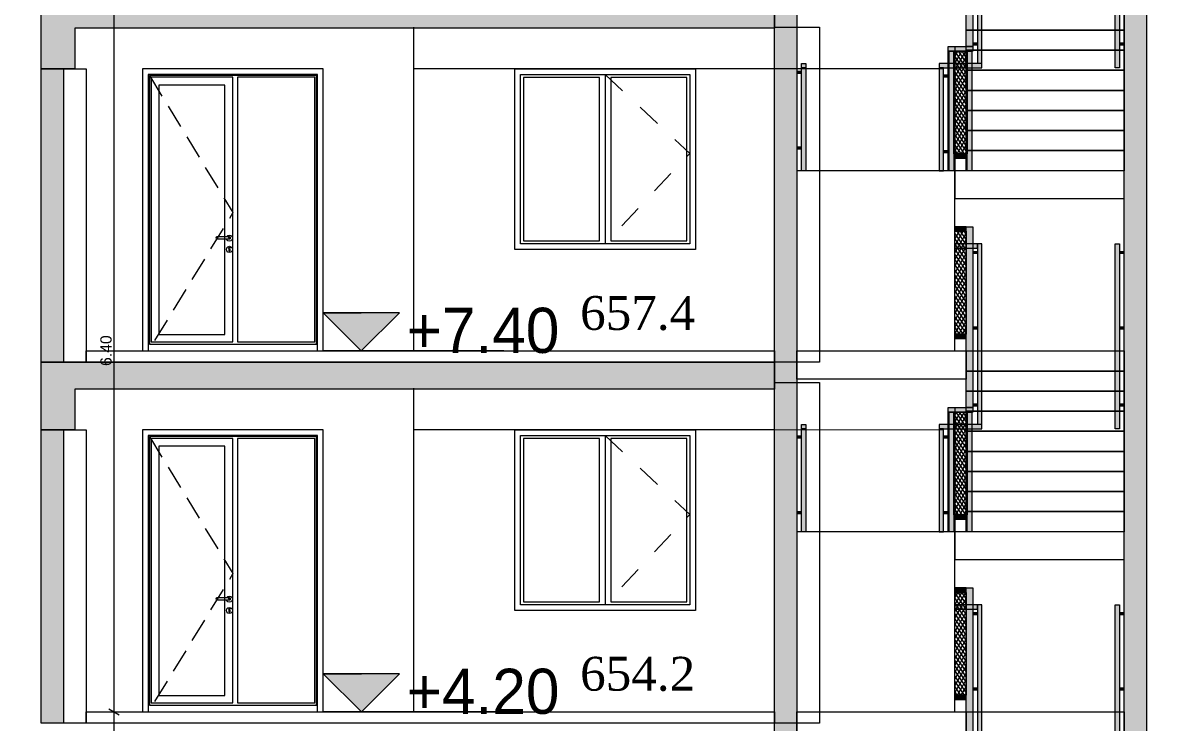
# Model space of a CAD drawing. Header units: millimetres. Extents: x 475206255 to 476720147, y 4620882299 to 4621447368.
# Drawn here: x 475477549 to 475487607, y 4621048594 to 4621054804 of the extents above; entities that cross this region are included whole.
import ezdxf

# ---------------------------------------------------------------- set-up
doc = ezdxf.new("R2010")
doc.units = ezdxf.units.MM
doc.header["$MEASUREMENT"] = 0
doc.linetypes.add('Dashed', pattern=[423.333333, 211.666667, -211.666667])
doc.linetypes.add('Hidden Line', pattern=[317.5, 211.666667, -105.833333])
for name, color, linetype, lineweight in [('0_Pen_No__1_Pen_No__250', 7, 'Continuous', 0), ('0_Pen_No__250_Pen_No__142', 142, 'Continuous', 0), ('0_Pen_No__7_Pen_No__253', 252, 'Continuous', 0), ('2D Drafting - General_Pen_No__250_Pen_No__7', 7, 'Continuous', 0), ('2D Drafting - General_Pen_No__7_Pen_No__253', 252, 'Continuous', 0), ('Dimensioning - General_Pen_No__142', 142, 'Continuous', 0), ('gegmebi_Pen_No__7_Pen_No__250', 7, 'Continuous', 0), ('New_0_Pen_No__42_Pen_No__250_Pen_No__250', 7, 'Continuous', 0), ('New_2D Drafting - General_Pen_No__1', 1, 'Continuous', 0), ('New_2D Drafting - General_Pen_No__250_Pen_No__154', 154, 'Continuous', 0), ('New_2D Drafting - General_Pen_No__250_Pen_No__7', 7, 'Continuous', 0), ('New_2D Drafting - General_Pen_No__4', 7, 'Continuous', 0), ('New_gegmebi_Pen_No__7_Pen_No__4', 7, 'Continuous', 0), ('New_New_piketebi_Pen_No__7_Pen_No__1', 1, 'Continuous', 0), ('New_Structural - Bearing_Pen_No__250', 7, 'Continuous', 0), ('New_Structural - Bearing_Pen_No__253', 252, 'Continuous', 0), ('Structural - Bearing_Pen_No__7_Pen_No__7_Pen_No__253', 252, 'Continuous', 0), ('zoma_Pen_No__142', 142, 'Continuous', 0), ('zoma_Pen_No__1_Pen_No__142', 142, 'Continuous', 0)]:
    doc.layers.add(name, color=color, linetype=linetype, lineweight=lineweight)
doc.layers.add('Dimensioning - General', color=7, linetype='Continuous')
doc.layers.add('zoma', color=7, linetype='Continuous')
doc.layers.add('New_gegmebi_Pen_No__7_Pen_No__252', color=7, linetype='Continuous', lineweight=0, true_color=0x666666)
doc.styles.add('GENERATED_STYLE_2', font='arial.ttf')
doc.styles.add('GENERATED_STYLE_4', font='ACADMTAV.TTF')
doc.styles.add('GENERATED_STYLE_9', font='times.ttf')
doc.dimstyles.new('GENERATED_STYLE__1', dxfattribs={"dimtxt": 100, "dimasz": 68.640772, "dimexe": 0.18, "dimexo": 0.0625, "dimgap": 0, "dimtad": 1, "dimlfac": 0.001, "dimzin": 0, "dimdsep": 46, "dimtxsty": 'GENERATED_STYLE_2', "dimblk": 'ARROWHEAD_2', "dimblk1": 'ARROWHEAD_2', "dimblk2": 'ARROWHEAD_2', "dimcen": 0.09, "dimse1": 1, "dimse2": 1, "dimclrd": 142, "dimclre": 142, "dimclrt": 142, "dimadec": 0, "dimazin": 0, "dimtfac": 1, "dimtdec": 4, "dimtmove": 0, "dimatfit": 3, "dimfxl": 1, "dimtolj": 1, "dimtzin": 0, "dimarcsym": 0})
doc.dimstyles.new('GENERATED_STYLE__25', dxfattribs={"dimtxt": 200, "dimasz": 64.421331, "dimexe": 0.18, "dimexo": 3, "dimgap": 0, "dimtad": 1, "dimtih": 1, "dimtoh": 1, "dimlfac": 0.001, "dimzin": 0, "dimdsep": 46, "dimtxsty": 'GENERATED_STYLE_2', "dimblk": 'ARROWHEAD_2', "dimblk1": 'ARROWHEAD_2', "dimblk2": 'ARROWHEAD_2', "dimcen": 0.09, "dimclrd": 142, "dimclre": 142, "dimclrt": 142, "dimadec": 0, "dimazin": 0, "dimtfac": 1, "dimtdec": 4, "dimtmove": 2, "dimatfit": 3, "dimfxl": 1, "dimtolj": 1, "dimtzin": 0, "dimarcsym": 0})
doc.dimstyles.new('GENERATED_STYLE__3', dxfattribs={"dimtxt": 200, "dimasz": 64.421331, "dimexe": 0.18, "dimexo": 3, "dimgap": 0, "dimtad": 1, "dimtih": 1, "dimtoh": 1, "dimlfac": 0.001, "dimzin": 0, "dimdsep": 46, "dimtxsty": 'GENERATED_STYLE_2', "dimblk": 'ARROWHEAD_2', "dimblk1": 'ARROWHEAD_2', "dimblk2": 'ARROWHEAD_2', "dimcen": 0.09, "dimclrd": 142, "dimclre": 142, "dimclrt": 142, "dimadec": 0, "dimazin": 0, "dimtfac": 1, "dimtdec": 4, "dimtmove": 0, "dimatfit": 3, "dimfxl": 1, "dimtolj": 1, "dimtzin": 0, "dimarcsym": 0})
pattern_1 = [(60, (475826095.757, 4621095193.19), (-25.980762, 15), []), (124.306619, (475826095.757, 4621095193.19), (23.8156986, 11.25), [])]

# ---------------------------------------------------------------- blocks, each defined once
blk = doc.blocks.new('*D20', base_point=(475826096, 4621095193))
at = {"layer": 'Dimensioning - General_Pen_No__142', "color": 142, "linetype": 'Continuous', "lineweight": 0, "transparency": 16777216}
for p, q in [((475478313, 4621048721), (475478404, 4621048669)), ((475478359, 4621045494), (475478359, 4621048695)), ((475478313, 4621045520), (475478404, 4621045468)), ((475478359, 4621045450), (475478359, 4621045494))]:
    blk.add_line(p, q, dxfattribs=at)
at = {"layer": 'Dimensioning - General_Pen_No__142', "color": 142, "lineweight": 0, "transparency": 16777216, "insert": (475478339, 4621046961), "char_height": 100, "attachment_point": 7, "rotation": 90, "style": 'GENERATED_STYLE_2'}
blk.add_mtext('\\A1;{\\pql;\\fArial|b0|i0|c204|p0;\\W1.000000;3.20}', dxfattribs=at)
blk = doc.blocks.new('ARROWHEAD_2')
at = {"color": 0, "linetype": 'Continuous', "lineweight": 0}
for p, q in [((0, 0), (-1, 0)), ((-0.38, -0.66), (0.38, 0.66))]:
    blk.add_line(p, q, dxfattribs=at)
blk = doc.blocks.new('*D21', base_point=(475826096, 4621095193))
at = {"layer": 'Dimensioning - General_Pen_No__142', "color": 142, "linetype": 'Continuous', "lineweight": 0, "transparency": 16777216}
for p, q in [((475478313, 4621055121), (475478404, 4621055068)), ((475478359, 4621048695), (475478359, 4621055095)), ((475478313, 4621048721), (475478404, 4621048669))]:
    blk.add_line(p, q, dxfattribs=at)
at = {"layer": 'Dimensioning - General_Pen_No__142', "color": 142, "lineweight": 0, "transparency": 16777216, "insert": (475478339, 4621051761), "char_height": 100, "attachment_point": 7, "rotation": 90, "style": 'GENERATED_STYLE_2'}
blk.add_mtext('\\A1;{\\pql;\\fArial|b0|i0|c204|p0;\\W1.000000;6.40}', dxfattribs=at)
blk = doc.blocks.new('*D1585', base_point=(475826096, 4621095193))
at = {"layer": 'zoma_Pen_No__142', "color": 142, "linetype": 'Continuous', "lineweight": 0, "transparency": 16777216}
for p, q in [((475477036, 4621038370), (475476987, 4621038285)), ((475477012, 4621038264), (475477012, 4621038391)), ((475477012, 4621038328), (475477412, 4621038328)), ((475477436, 4621038370), (475477387, 4621038285)), ((475477412, 4621038264), (475477412, 4621038391))]:
    blk.add_line(p, q, dxfattribs=at)
at = {"layer": 'zoma_Pen_No__142', "color": 142, "lineweight": 0, "transparency": 16777216, "insert": (475477295, 4621038425), "char_height": 200, "attachment_point": 7, "style": 'GENERATED_STYLE_2'}
blk.add_mtext('\\A1;{\\pql;\\fArial|b0|i0|c204|p0;\\W1.000000;0.30}', dxfattribs=at)
blk = doc.blocks.new('*D1586', base_point=(475826096, 4621095193))
at = {"layer": 'zoma_Pen_No__142', "color": 142, "linetype": 'Continuous', "lineweight": 0, "transparency": 16777216}
for p, q in [((475477436, 4621038370), (475477387, 4621038285)), ((475477412, 4621038264), (475477412, 4621038391)), ((475477412, 4621038328), (475477712, 4621038328)), ((475477736, 4621038370), (475477687, 4621038285)), ((475477712, 4621038264), (475477712, 4621038391))]:
    blk.add_line(p, q, dxfattribs=at)
blk = doc.blocks.new('*D1587', base_point=(475826096, 4621095193))
at = {"layer": 'zoma_Pen_No__142', "color": 142, "linetype": 'Continuous', "lineweight": 0, "transparency": 16777216}
for p, q in [((475477736, 4621038370), (475477687, 4621038285)), ((475477712, 4621038264), (475477712, 4621038391)), ((475477712, 4621038328), (475478112, 4621038328)), ((475478136, 4621038370), (475478087, 4621038285)), ((475478112, 4621038264), (475478112, 4621038391))]:
    blk.add_line(p, q, dxfattribs=at)
blk = doc.blocks.new('*D1588', base_point=(475826096, 4621095193))
at = {"layer": 'zoma_Pen_No__142', "color": 142, "linetype": 'Continuous', "lineweight": 0, "transparency": 16777216}
for p, q in [((475478136, 4621038370), (475478087, 4621038285)), ((475478112, 4621038264), (475478112, 4621038391)), ((475478112, 4621038328), (475484212, 4621038328)), ((475484236, 4621038370), (475484187, 4621038285)), ((475484212, 4621038264), (475484212, 4621038391))]:
    blk.add_line(p, q, dxfattribs=at)
at = {"layer": 'zoma_Pen_No__142', "color": 142, "lineweight": 0, "transparency": 16777216, "char_height": 200, "attachment_point": 7, "style": 'GENERATED_STYLE_2'}
for s, insert in [('\\A1;{\\pql;\\fArial|b0|i0|c204|p0;\\W1.000000;0.40}', (475478136, 4621038368)), ('\\A1;{\\pql;\\fArial|b0|i0|c204|p0;\\W1.000000;6.10}', (475480895, 4621038368)), ('\\A1;{\\pql;\\fArial|b0|i0|c204|p0;\\W1.000000;0.40}', (475483653, 4621038368))]:
    blk.add_mtext(s, dxfattribs=dict(at, insert=insert))
blk = doc.blocks.new('*D1589', base_point=(475826096, 4621095193))
at = {"layer": 'zoma_Pen_No__142', "color": 142, "linetype": 'Continuous', "lineweight": 0, "transparency": 16777216}
for p, q in [((475484236, 4621038370), (475484187, 4621038285)), ((475484212, 4621038264), (475484212, 4621038391)), ((475484212, 4621038328), (475484612, 4621038328)), ((475484636, 4621038370), (475484587, 4621038285)), ((475484612, 4621038264), (475484612, 4621038391))]:
    blk.add_line(p, q, dxfattribs=at)
blk = doc.blocks.new('*D1590', base_point=(475826096, 4621095193))
at = {"layer": 'zoma_Pen_No__142', "color": 142, "linetype": 'Continuous', "lineweight": 0, "transparency": 16777216}
for p, q in [((475484636, 4621038370), (475484587, 4621038285)), ((475484612, 4621038264), (475484612, 4621038391)), ((475484612, 4621038328), (475491112, 4621038328)), ((475491136, 4621038370), (475491087, 4621038285)), ((475491112, 4621038264), (475491112, 4621038391))]:
    blk.add_line(p, q, dxfattribs=at)
at = {"layer": 'zoma_Pen_No__142', "color": 142, "lineweight": 0, "transparency": 16777216, "char_height": 200, "attachment_point": 7, "style": 'GENERATED_STYLE_2'}
for s, insert in [('\\A1;{\\pql;\\fArial|b0|i0|c204|p0;\\W1.000000;6.50}', (475487595, 4621038368)), ('\\A1;{\\pql;\\fArial|b0|i0|c204|p0;\\W1.000000;0.40}', (475490553, 4621038368))]:
    blk.add_mtext(s, dxfattribs=dict(at, insert=insert))

msp = doc.modelspace()

# ---------------------------------------------------------------- hatches: boundary and pattern name
at = {"layer": '0_Pen_No__250_Pen_No__142', "linetype": 'Continuous', "lineweight": 0}
for points in [[(475480550.869, 4621051894.622), (475480888.398, 4621052232.315), (475480213.176, 4621052232.151)], [(475480551.651, 4621048694.622), (475480889.179, 4621049032.315), (475480213.957, 4621049032.151)]]:
    msp.add_hatch(color=142, dxfattribs=at).paths.add_polyline_path(points)
at = {"layer": '2D Drafting - General_Pen_No__250_Pen_No__7', "linetype": 'Continuous', "lineweight": 0}
for points in [[(475477712.213, 4621054994.373), (475484212.213, 4621054994.373), (475484212.213, 4621054754.188), (475478012.213, 4621054754.188), (475478012.213, 4621054394.373), (475477712.113, 4621054394.373)], [(475477712.213, 4621051794.55), (475484212.213, 4621051794.55), (475484212.213, 4621051554.543), (475478012.213, 4621051554.543), (475478012.213, 4621051194.55), (475477712.113, 4621051194.55)]]:
    msp.add_hatch(color=7, dxfattribs=at).paths.add_polyline_path(points)
at = {"layer": 'New_2D Drafting - General_Pen_No__1', "linetype": 'Continuous', "lineweight": 0}
for points in [[(475485912.213, 4621054592.21), (475485912.213, 4621056194.21), (475485972.213, 4621056194.21), (475485972.213, 4621054592.211)], [(475485672.05, 4621054442.509), (475485672.05, 4621054404.509), (475485672.05, 4621053492.21), (475485711.713, 4621053492.21), (475485711.713, 4621054402.509), (475486052.213, 4621054402.509), (475486052.213, 4621056044.21), (475486012.213, 4621056044.21), (475486012.213, 4621054442.509)], [(475487272.213, 4621054404.509), (475487232.213, 4621054404.509), (475487232.213, 4621056044.21), (475487272.213, 4621056044.21)], [(475486012.213, 4621054622.334), (475485972.213, 4621054622.334), (475485972.213, 4621054607.72), (475486012.213, 4621054607.72)], [(475487312.213, 4621054622.334), (475487272.213, 4621054622.334), (475487272.213, 4621054607.72), (475487312.213, 4621054607.72)], [(475485751.713, 4621053492.21), (475485751.713, 4621054592.211), (475485811.713, 4621054592.211), (475485811.713, 4621053492.211)], [(475485751.713, 4621054552.223), (475485751.713, 4621054592.211), (475485972.213, 4621054592.211), (475485972.213, 4621054552.229)], [(475485802.213, 4621053492.211), (475485761.733, 4621053492.211), (475485761.733, 4621054552.225), (475485802.213, 4621054552.225)], [(475485962.713, 4621053492.211), (475485922.233, 4621053492.211), (475485922.233, 4621054552.225), (475485962.713, 4621054552.225)], [(475484492.213, 4621053492.211), (475484452.213, 4621053492.211), (475484452.213, 4621054442.211), (475484492.213, 4621054442.211)], [(475484452.213, 4621054372.182), (475484412.213, 4621054372.182), (475484412.213, 4621054357.568), (475484452.213, 4621054357.568)], [(475485751.713, 4621054338.667), (475485711.713, 4621054338.667), (475485711.713, 4621054324.054), (475485751.713, 4621054324.054)], [(475484452.213, 4621053701.917), (475484412.213, 4621053701.917), (475484412.213, 4621053687.304), (475484452.213, 4621053687.304)], [(475485751.713, 4621053668.403), (475485711.713, 4621053668.403), (475485711.713, 4621053653.789), (475485751.713, 4621053653.789)], [(475485922.225, 4621053642.211), (475485802.22, 4621053642.211), (475485802.22, 4621053602.598), (475485922.225, 4621053602.598)], [(475485912.213, 4621052994.24), (475485812.213, 4621052994.24), (475485812.213, 4621052954.627), (475485912.213, 4621052954.627)], [(475485912.213, 4621051392.238), (475485912.213, 4621052994.24), (475485972.213, 4621052994.24), (475485972.213, 4621051392.24)], [(475485672.05, 4621051242.54), (475485672.05, 4621051204.54), (475485672.05, 4621050292.239), (475485711.713, 4621050292.239), (475485711.713, 4621051202.54), (475486052.213, 4621051202.54), (475486052.213, 4621052844.24), (475486012.213, 4621052844.24), (475486012.213, 4621051242.54)], [(475486012.213, 4621052844.24), (475485812.22, 4621052844.24), (475485812.22, 4621052804.627), (475486012.213, 4621052804.627)], [(475487272.213, 4621051204.509), (475487232.213, 4621051204.509), (475487232.213, 4621052844.21), (475487272.213, 4621052844.21)], [(475486012.213, 4621052774.211), (475485972.213, 4621052774.211), (475485972.213, 4621052759.597), (475486012.213, 4621052759.597)], [(475487312.213, 4621052774.18), (475487272.213, 4621052774.18), (475487272.213, 4621052759.567), (475487312.213, 4621052759.567)], [(475486012.213, 4621052103.946), (475485972.213, 4621052103.946), (475485972.213, 4621052089.333), (475486012.213, 4621052089.333)], [(475487312.213, 4621052103.916), (475487272.213, 4621052103.916), (475487272.213, 4621052089.302), (475487312.213, 4621052089.302)], [(475485912.213, 4621052044.24), (475485812.213, 4621052044.24), (475485812.213, 4621052004.627), (475485912.213, 4621052004.627)], [(475486012.213, 4621051421.364), (475485972.213, 4621051421.364), (475485972.213, 4621051406.751), (475486012.213, 4621051406.751)], [(475487312.213, 4621051422.334), (475487272.213, 4621051422.334), (475487272.213, 4621051407.72), (475487312.213, 4621051407.72)], [(475485751.713, 4621050292.239), (475485751.713, 4621051392.24), (475485811.713, 4621051392.24), (475485811.713, 4621050292.24)], [(475485751.713, 4621051352.252), (475485751.713, 4621051392.24), (475485972.213, 4621051392.24), (475485972.213, 4621051352.258)], [(475485802.213, 4621050292.24), (475485761.733, 4621050292.24), (475485761.733, 4621051352.254), (475485802.213, 4621051352.254)], [(475485962.713, 4621050292.24), (475485922.233, 4621050292.24), (475485922.233, 4621051352.254), (475485962.713, 4621051352.254)], [(475484492.213, 4621050292.211), (475484452.213, 4621050292.211), (475484452.213, 4621051242.211), (475484492.213, 4621051242.211)], [(475484452.213, 4621051139.637), (475484412.213, 4621051139.637), (475484412.213, 4621051125.023), (475484452.213, 4621051125.023)], [(475485751.713, 4621051139.665), (475485711.713, 4621051139.665), (475485711.713, 4621051125.052), (475485751.713, 4621051125.052)], [(475484452.213, 4621050469.372), (475484412.213, 4621050469.372), (475484412.213, 4621050454.759), (475484452.213, 4621050454.759)], [(475485751.713, 4621050469.401), (475485711.713, 4621050469.401), (475485711.713, 4621050454.788), (475485751.713, 4621050454.788)], [(475485922.225, 4621050442.24), (475485802.22, 4621050442.24), (475485802.22, 4621050402.627), (475485922.225, 4621050402.627)], [(475485912.213, 4621049794.24), (475485812.213, 4621049794.24), (475485812.213, 4621049754.627), (475485912.213, 4621049754.627)], [(475485912.213, 4621048192.238), (475485912.213, 4621049794.24), (475485972.213, 4621049794.24), (475485972.213, 4621048192.24)], [(475485672.05, 4621048042.54), (475485672.05, 4621048004.54), (475485672.05, 4621047092.239), (475485711.713, 4621047092.239), (475485711.713, 4621048002.54), (475486052.213, 4621048002.54), (475486052.213, 4621049644.24), (475486012.213, 4621049644.24), (475486012.213, 4621048042.54)], [(475486012.213, 4621049644.24), (475485812.22, 4621049644.24), (475485812.22, 4621049604.627), (475486012.213, 4621049604.627)], [(475487272.213, 4621048004.509), (475487232.213, 4621048004.509), (475487232.213, 4621049644.21), (475487272.213, 4621049644.21)], [(475486012.213, 4621049574.211), (475485972.213, 4621049574.211), (475485972.213, 4621049559.597), (475486012.213, 4621049559.597)], [(475487312.213, 4621049574.18), (475487272.213, 4621049574.18), (475487272.213, 4621049559.567), (475487312.213, 4621049559.567)], [(475486012.213, 4621048903.946), (475485972.213, 4621048903.946), (475485972.213, 4621048889.333), (475486012.213, 4621048889.333)], [(475487312.213, 4621048903.916), (475487272.213, 4621048903.916), (475487272.213, 4621048889.302), (475487312.213, 4621048889.302)], [(475485912.213, 4621048844.24), (475485812.213, 4621048844.24), (475485812.213, 4621048804.627), (475485912.213, 4621048804.627)]]:
    msp.add_hatch(color=1, dxfattribs=at).paths.add_polyline_path(points)
h = msp.add_hatch(dxfattribs=at)
h.set_pattern_fill('BATT_INSULATION', color=1, style=0, pattern_type=2)
h.set_pattern_definition(pattern_1)
h.paths.add_polyline_path([(475485802.213, 4621053642.211), (475485802.213, 4621054552.227), (475485922.233, 4621054552.225), (475485922.214, 4621053642.211)])
h = msp.add_hatch(dxfattribs=at)
h.set_pattern_fill('BATT_INSULATION', color=1, style=0, pattern_type=2)
h.set_pattern_definition(pattern_1)
h.paths.add_polyline_path([(475485812.213, 4621052044.24), (475485812.213, 4621052954.629), (475485912.213, 4621052954.627), (475485912.201, 4621052044.24)])
h = msp.add_hatch(dxfattribs=at)
h.set_pattern_fill('BATT_INSULATION', color=1, style=0, pattern_type=2)
h.set_pattern_definition(pattern_1)
h.paths.add_polyline_path([(475485802.213, 4621050442.24), (475485802.213, 4621051352.256), (475485922.233, 4621051352.254), (475485922.214, 4621050442.24)])
h = msp.add_hatch(dxfattribs=at)
h.set_pattern_fill('BATT_INSULATION', color=1, style=0, pattern_type=2)
h.set_pattern_definition(pattern_1)
h.paths.add_polyline_path([(475485812.213, 4621048844.24), (475485812.213, 4621049754.629), (475485912.213, 4621049754.627), (475485912.201, 4621048844.24)])
at = {"layer": 'New_2D Drafting - General_Pen_No__250_Pen_No__154', "linetype": 'Continuous', "lineweight": 0}
msp.add_hatch(color=154, dxfattribs=at).paths.add_polyline_path([(475487312.213, 4621042244.07), (475487312.213, 4621059143.447), (475487512.213, 4621059143.447), (475487512.213, 4621058963.48), (475487512.213, 4621042244.07)])
at = {"layer": 'New_2D Drafting - General_Pen_No__250_Pen_No__7', "linetype": 'Continuous', "lineweight": 0}
for points in [[(475484412.213, 4621042844.07), (475484212.213, 4621042844.07), (475484212.213, 4621057964.188), (475484412.213, 4621057964.188)], [(475477712.213, 4621054394.373), (475477912.213, 4621054394.373), (475477912.213, 4621051794.55), (475477712.213, 4621051794.55)], [(475477712.213, 4621051194.55), (475477912.213, 4621051194.55), (475477912.213, 4621048593.727), (475477712.213, 4621048593.727)]]:
    msp.add_hatch(color=7, dxfattribs=at).paths.add_polyline_path(points)

# ---------------------------------------------------------------- linework, layer by layer
at = {"layer": '0_Pen_No__1_Pen_No__250', "color": 7, "linetype": 'Continuous', "lineweight": 0, "flags": 128}
for points in [[(475480550.869, 4621051894.622), (475480213.176, 4621052232.151), (475480550.787, 4621052232.233)], [(475480550.869, 4621051894.622), (475480888.398, 4621052232.315), (475480550.787, 4621052232.233)], [(475481813.258, 4621051894.93), (475480213.258, 4621051894.539)], [(475480551.651, 4621048694.622), (475480213.957, 4621049032.151), (475480551.568, 4621049032.233)], [(475480551.651, 4621048694.622), (475480889.179, 4621049032.315), (475480551.568, 4621049032.233)], [(475481814.039, 4621048694.93), (475480214.039, 4621048694.54)]]:
    msp.add_lwpolyline(points, dxfattribs=at)
at = {"layer": '0_Pen_No__250_Pen_No__142', "color": 142, "linetype": 'Continuous', "lineweight": 0, "flags": 128}
for points in [[(475480550.869, 4621051894.622), (475480888.398, 4621052232.315), (475480213.176, 4621052232.151)], [(475480551.651, 4621048694.622), (475480889.179, 4621049032.315), (475480213.957, 4621049032.151)]]:
    msp.add_lwpolyline(points, close=True, dxfattribs=at)
at = {"layer": '0_Pen_No__7_Pen_No__253', "color": 252, "linetype": 'Continuous', "lineweight": 0, "flags": 128}
for points in [[(475481912.213, 4621054394.196), (475483512.213, 4621054394.196), (475483512.213, 4621052794.196), (475481912.213, 4621052794.196)], [(475481912.213, 4621051194.196), (475483512.213, 4621051194.196), (475483512.213, 4621049594.196), (475481912.213, 4621049594.196)]]:
    msp.add_lwpolyline(points, close=True, dxfattribs=at)
at = {"layer": '2D Drafting - General_Pen_No__250_Pen_No__7', "color": 7, "linetype": 'Continuous', "lineweight": 0, "flags": 128}
for points in [[(475477712.213, 4621054994.373), (475484212.213, 4621054994.373), (475484212.213, 4621054754.188), (475478012.213, 4621054754.188), (475478012.213, 4621054394.373), (475477712.113, 4621054394.373)], [(475477712.213, 4621051794.55), (475484212.213, 4621051794.55), (475484212.213, 4621051554.543), (475478012.213, 4621051554.543), (475478012.213, 4621051194.55), (475477712.113, 4621051194.55)]]:
    msp.add_lwpolyline(points, close=True, dxfattribs=at)
at = {"layer": '2D Drafting - General_Pen_No__7_Pen_No__253', "color": 252, "linetype": 'Continuous', "lineweight": 0, "flags": 128}
for points in [[(475478612.569, 4621051894.682), (475480212.569, 4621051894.682), (475480212.569, 4621054394.682), (475478612.569, 4621054394.682)], [(475478612.569, 4621054394.682), (475478612.569, 4621051894.682)], [(475478612.569, 4621048694.682), (475480212.569, 4621048694.682), (475480212.569, 4621051194.682), (475478612.569, 4621051194.682)], [(475478612.569, 4621051194.682), (475478612.569, 4621048694.682)]]:
    msp.add_lwpolyline(points, dxfattribs=at)
for points in [[(475480162.569, 4621054344.681), (475478662.569, 4621054344.681), (475478662.569, 4621051894.683), (475480162.569, 4621051894.684)], [(475480152.569, 4621054334.681), (475478672.569, 4621054334.681), (475478672.569, 4621051954.684), (475480152.569, 4621051954.684)], [(475479412.573, 4621054319.681), (475478687.569, 4621054319.681), (475478687.569, 4621051974.684), (475479412.569, 4621051974.684)], [(475480137.569, 4621054319.681), (475479452.569, 4621054319.681), (475479452.569, 4621051974.684), (475480137.569, 4621051974.684)], [(475479342.569, 4621054249.681), (475478757.569, 4621054249.681), (475478757.569, 4621052039.684), (475479342.569, 4621052039.684)], [(475480162.569, 4621051144.681), (475478662.569, 4621051144.681), (475478662.569, 4621048694.683), (475480162.569, 4621048694.684)], [(475480152.569, 4621051134.681), (475478672.569, 4621051134.681), (475478672.569, 4621048754.684), (475480152.569, 4621048754.684)], [(475479412.573, 4621051119.681), (475478687.569, 4621051119.681), (475478687.569, 4621048774.684), (475479412.569, 4621048774.684)], [(475480137.569, 4621051119.681), (475479452.569, 4621051119.681), (475479452.569, 4621048774.684), (475480137.569, 4621048774.684)], [(475479342.569, 4621051049.681), (475478757.569, 4621051049.681), (475478757.569, 4621048839.684), (475479342.569, 4621048839.684)]]:
    msp.add_lwpolyline(points, close=True, dxfattribs=at)
at = {"layer": '2D Drafting - General_Pen_No__7_Pen_No__253', "color": 252, "linetype": 'Hidden Line', "lineweight": 0, "flags": 128}
for points in [[(475478672.569, 4621054334.681), (475479412.569, 4621053120.559), (475478663.346, 4621051895.967)], [(475478672.569, 4621051134.681), (475479412.569, 4621049920.559), (475478663.346, 4621048695.967)]]:
    msp.add_lwpolyline(points, dxfattribs=at)
at = {"layer": '2D Drafting - General_Pen_No__7_Pen_No__253', "color": 252, "linetype": 'Dashed', "lineweight": 0, "flags": 128}
for points in [[(475482711.836, 4621054344.792), (475483462.007, 4621053644.975), (475482712.273, 4621052844.196)], [(475482711.836, 4621051144.792), (475483462.007, 4621050444.975), (475482712.273, 4621049644.196)]]:
    msp.add_lwpolyline(points, dxfattribs=at)
at = {"layer": 'gegmebi_Pen_No__7_Pen_No__250', "color": 7, "linetype": 'Continuous', "lineweight": 0, "flags": 128}
for points in [[(475484212.213, 4621051794.55), (475478112.213, 4621051794.55), (475478112.213, 4621051894.24), (475484212.213, 4621051894.24)], [(475484212.213, 4621048593.727), (475478112.213, 4621048593.727), (475478112.213, 4621048694.24), (475484212.213, 4621048694.24)]]:
    msp.add_lwpolyline(points, close=True, dxfattribs=at)
at = {"layer": 'New_0_Pen_No__42_Pen_No__250_Pen_No__250', "color": 7, "linetype": 'Continuous', "lineweight": 0}
for p, q in [((475486052.213, 4621054442.509), (475486012.213, 4621054442.509)), ((475484492.213, 4621054404.21), (475484452.213, 4621054404.21)), ((475485711.713, 4621054402.509), (475485671.713, 4621054402.509)), ((475484492.213, 4621051203.24), (475484452.213, 4621051203.24)), ((475485711.713, 4621051202.54), (475485671.713, 4621051202.54)), ((475486052.213, 4621051242.54), (475486012.213, 4621051242.54))]:
    msp.add_line(p, q, dxfattribs=at)
at = {"layer": 'New_2D Drafting - General_Pen_No__250_Pen_No__7', "color": 7, "linetype": 'Continuous', "lineweight": 0, "flags": 128}
for points in [[(475487312.213, 4621042244.07), (475487312.213, 4621059143.447), (475487512.213, 4621059143.447), (475487512.213, 4621058963.48), (475487512.213, 4621042244.07)], [(475484412.213, 4621042844.07), (475484212.213, 4621042844.07), (475484212.213, 4621057964.188), (475484412.213, 4621057964.188)], [(475477712.213, 4621054394.373), (475477912.213, 4621054394.373), (475477912.213, 4621051794.55), (475477712.213, 4621051794.55)], [(475477712.213, 4621051194.55), (475477912.213, 4621051194.55), (475477912.213, 4621048593.727), (475477712.213, 4621048593.727)]]:
    msp.add_lwpolyline(points, close=True, dxfattribs=at)
at = {"layer": 'New_2D Drafting - General_Pen_No__4', "color": 7, "linetype": 'Continuous', "lineweight": 0, "flags": 128}
for points in [[(475485912.213, 4621054592.21), (475485912.213, 4621056194.21), (475485972.213, 4621056194.21), (475485972.213, 4621054592.211)], [(475485672.05, 4621054442.509), (475485672.05, 4621054404.509), (475485672.05, 4621053492.21), (475485711.713, 4621053492.21), (475485711.713, 4621054402.509), (475486052.213, 4621054402.509), (475486052.213, 4621056044.21), (475486012.213, 4621056044.21), (475486012.213, 4621054442.509)], [(475487272.213, 4621054404.509), (475487232.213, 4621054404.509), (475487232.213, 4621056044.21), (475487272.213, 4621056044.21)], [(475486012.213, 4621054622.334), (475485972.213, 4621054622.334), (475485972.213, 4621054607.72), (475486012.213, 4621054607.72)], [(475487312.213, 4621054622.334), (475487272.213, 4621054622.334), (475487272.213, 4621054607.72), (475487312.213, 4621054607.72)], [(475485751.713, 4621053492.21), (475485751.713, 4621054592.211), (475485811.713, 4621054592.211), (475485811.713, 4621053492.211)], [(475485751.713, 4621054552.223), (475485751.713, 4621054592.211), (475485972.213, 4621054592.211), (475485972.213, 4621054552.229)], [(475485802.213, 4621053492.211), (475485761.733, 4621053492.211), (475485761.733, 4621054552.225), (475485802.213, 4621054552.225)], [(475485802.213, 4621053642.211), (475485802.213, 4621054552.227), (475485922.233, 4621054552.225), (475485922.214, 4621053642.211)], [(475485962.713, 4621053492.211), (475485922.233, 4621053492.211), (475485922.233, 4621054552.225), (475485962.713, 4621054552.225)], [(475484492.213, 4621053492.211), (475484452.213, 4621053492.211), (475484452.213, 4621054442.211), (475484492.213, 4621054442.211)], [(475484452.213, 4621054372.182), (475484412.213, 4621054372.182), (475484412.213, 4621054357.568), (475484452.213, 4621054357.568)], [(475485751.713, 4621054338.667), (475485711.713, 4621054338.667), (475485711.713, 4621054324.054), (475485751.713, 4621054324.054)], [(475484452.213, 4621053701.917), (475484412.213, 4621053701.917), (475484412.213, 4621053687.304), (475484452.213, 4621053687.304)], [(475485751.713, 4621053668.403), (475485711.713, 4621053668.403), (475485711.713, 4621053653.789), (475485751.713, 4621053653.789)], [(475485922.225, 4621053642.211), (475485802.22, 4621053642.211), (475485802.22, 4621053602.598), (475485922.225, 4621053602.598)], [(475485912.213, 4621052994.24), (475485812.213, 4621052994.24), (475485812.213, 4621052954.627), (475485912.213, 4621052954.627)], [(475485812.213, 4621052044.24), (475485812.213, 4621052954.629), (475485912.213, 4621052954.627), (475485912.201, 4621052044.24)], [(475485912.213, 4621051392.238), (475485912.213, 4621052994.24), (475485972.213, 4621052994.24), (475485972.213, 4621051392.24)], [(475485672.05, 4621051242.54), (475485672.05, 4621051204.54), (475485672.05, 4621050292.239), (475485711.713, 4621050292.239), (475485711.713, 4621051202.54), (475486052.213, 4621051202.54), (475486052.213, 4621052844.24), (475486012.213, 4621052844.24), (475486012.213, 4621051242.54)], [(475486012.213, 4621052844.24), (475485812.22, 4621052844.24), (475485812.22, 4621052804.627), (475486012.213, 4621052804.627)], [(475487272.213, 4621051204.509), (475487232.213, 4621051204.509), (475487232.213, 4621052844.21), (475487272.213, 4621052844.21)], [(475486012.213, 4621052774.211), (475485972.213, 4621052774.211), (475485972.213, 4621052759.597), (475486012.213, 4621052759.597)], [(475487312.213, 4621052774.18), (475487272.213, 4621052774.18), (475487272.213, 4621052759.567), (475487312.213, 4621052759.567)], [(475486012.213, 4621052103.946), (475485972.213, 4621052103.946), (475485972.213, 4621052089.333), (475486012.213, 4621052089.333)], [(475487312.213, 4621052103.916), (475487272.213, 4621052103.916), (475487272.213, 4621052089.302), (475487312.213, 4621052089.302)], [(475485912.213, 4621052044.24), (475485812.213, 4621052044.24), (475485812.213, 4621052004.627), (475485912.213, 4621052004.627)], [(475486012.213, 4621051421.364), (475485972.213, 4621051421.364), (475485972.213, 4621051406.751), (475486012.213, 4621051406.751)], [(475487312.213, 4621051422.334), (475487272.213, 4621051422.334), (475487272.213, 4621051407.72), (475487312.213, 4621051407.72)], [(475485751.713, 4621050292.239), (475485751.713, 4621051392.24), (475485811.713, 4621051392.24), (475485811.713, 4621050292.24)], [(475485751.713, 4621051352.252), (475485751.713, 4621051392.24), (475485972.213, 4621051392.24), (475485972.213, 4621051352.258)], [(475485802.213, 4621050292.24), (475485761.733, 4621050292.24), (475485761.733, 4621051352.254), (475485802.213, 4621051352.254)], [(475485802.213, 4621050442.24), (475485802.213, 4621051352.256), (475485922.233, 4621051352.254), (475485922.214, 4621050442.24)], [(475485962.713, 4621050292.24), (475485922.233, 4621050292.24), (475485922.233, 4621051352.254), (475485962.713, 4621051352.254)], [(475484492.213, 4621050292.211), (475484452.213, 4621050292.211), (475484452.213, 4621051242.211), (475484492.213, 4621051242.211)], [(475484452.213, 4621051139.637), (475484412.213, 4621051139.637), (475484412.213, 4621051125.023), (475484452.213, 4621051125.023)], [(475485751.713, 4621051139.665), (475485711.713, 4621051139.665), (475485711.713, 4621051125.052), (475485751.713, 4621051125.052)], [(475484452.213, 4621050469.372), (475484412.213, 4621050469.372), (475484412.213, 4621050454.759), (475484452.213, 4621050454.759)], [(475485751.713, 4621050469.401), (475485711.713, 4621050469.401), (475485711.713, 4621050454.788), (475485751.713, 4621050454.788)], [(475485922.225, 4621050442.24), (475485802.22, 4621050442.24), (475485802.22, 4621050402.627), (475485922.225, 4621050402.627)], [(475485912.213, 4621049794.24), (475485812.213, 4621049794.24), (475485812.213, 4621049754.627), (475485912.213, 4621049754.627)], [(475485912.213, 4621048192.238), (475485912.213, 4621049794.24), (475485972.213, 4621049794.24), (475485972.213, 4621048192.24)], [(475485812.213, 4621048844.24), (475485812.213, 4621049754.629), (475485912.213, 4621049754.627), (475485912.201, 4621048844.24)], [(475485672.05, 4621048042.54), (475485672.05, 4621048004.54), (475485672.05, 4621047092.239), (475485711.713, 4621047092.239), (475485711.713, 4621048002.54), (475486052.213, 4621048002.54), (475486052.213, 4621049644.24), (475486012.213, 4621049644.24), (475486012.213, 4621048042.54)], [(475486012.213, 4621049644.24), (475485812.22, 4621049644.24), (475485812.22, 4621049604.627), (475486012.213, 4621049604.627)], [(475487272.213, 4621048004.509), (475487232.213, 4621048004.509), (475487232.213, 4621049644.21), (475487272.213, 4621049644.21)], [(475486012.213, 4621049574.211), (475485972.213, 4621049574.211), (475485972.213, 4621049559.597), (475486012.213, 4621049559.597)], [(475487312.213, 4621049574.18), (475487272.213, 4621049574.18), (475487272.213, 4621049559.567), (475487312.213, 4621049559.567)], [(475486012.213, 4621048903.946), (475485972.213, 4621048903.946), (475485972.213, 4621048889.333), (475486012.213, 4621048889.333)], [(475487312.213, 4621048903.916), (475487272.213, 4621048903.916), (475487272.213, 4621048889.302), (475487312.213, 4621048889.302)], [(475485912.213, 4621048844.24), (475485812.213, 4621048844.24), (475485812.213, 4621048804.627), (475485912.213, 4621048804.627)]]:
    msp.add_lwpolyline(points, close=True, dxfattribs=at)
at = {"layer": 'New_gegmebi_Pen_No__7_Pen_No__252', "color": 251, "linetype": 'Continuous', "lineweight": 0, "true_color": 0x666666}
for p, q in [((475485711.712, 4621054393.466), (475481012.407, 4621054394.196)), ((475485711.712, 4621051193.466), (475481012.407, 4621051194.196)), ((475484212.213, 4621051194.196), (475481012.407, 4621051194.196))]:
    msp.add_line(p, q, dxfattribs=at)
at = {"layer": 'New_gegmebi_Pen_No__7_Pen_No__4', "color": 7, "linetype": 'Continuous', "lineweight": 0}
for points in [[(475485912.213, 4621054916.21), (475487312.213, 4621054916.21), (475487312.213, 4621054738.21), (475485912.213, 4621054738.21)], [(475484612.213, 4621051794.55), (475484212.213, 4621051794.55), (475484212.213, 4621054764.188), (475484612.213, 4621054764.188)], [(475485912.213, 4621054738.21), (475487312.213, 4621054738.21), (475487312.213, 4621054560.21), (475485912.213, 4621054560.21)], [(475485912.213, 4621054560.21), (475487312.213, 4621054560.21), (475487312.213, 4621054382.211), (475485912.213, 4621054382.211)], [(475478112.213, 4621051794.55), (475477712.213, 4621051794.55), (475477712.213, 4621054394.373), (475478112.213, 4621054394.373)], [(475485912.213, 4621054382.211), (475487312.213, 4621054382.211), (475487312.213, 4621054204.211), (475485912.213, 4621054204.211)], [(475485912.213, 4621054204.211), (475487312.213, 4621054204.211), (475487312.213, 4621054026.211), (475485912.213, 4621054026.211)], [(475485912.213, 4621054026.211), (475487312.213, 4621054026.211), (475487312.213, 4621053848.211), (475485912.213, 4621053848.211)], [(475485912.213, 4621053848.211), (475487312.213, 4621053848.211), (475487312.213, 4621053670.211), (475485912.213, 4621053670.211)], [(475485912.213, 4621053670.211), (475487312.213, 4621053670.211), (475487312.213, 4621053492.211), (475485912.213, 4621053492.211)], [(475485812.213, 4621053492.211), (475484412.213, 4621053492.211), (475484412.213, 4621051894.21), (475485812.213, 4621051894.21)], [(475485812.213, 4621053244.672), (475487312.213, 4621053244.672), (475487312.213, 4621053492.211), (475485812.213, 4621053492.211)], [(475485912.213, 4621051643.672), (475484412.213, 4621051643.672), (475484412.213, 4621051894.21), (475485912.213, 4621051894.21)], [(475485912.213, 4621051894.21), (475487312.213, 4621051894.21), (475487312.213, 4621051716.21), (475485912.213, 4621051716.21)], [(475485912.213, 4621051716.21), (475487312.213, 4621051716.21), (475487312.213, 4621051538.21), (475485912.213, 4621051538.21)], [(475484612.213, 4621048593.727), (475484212.213, 4621048593.727), (475484212.213, 4621051614.543), (475484612.213, 4621051614.543)], [(475485912.213, 4621051538.21), (475487312.213, 4621051538.21), (475487312.213, 4621051360.21), (475485912.213, 4621051360.21)], [(475485912.213, 4621051360.21), (475487312.213, 4621051360.21), (475487312.213, 4621051182.211), (475485912.213, 4621051182.211)], [(475478112.213, 4621048593.727), (475477712.213, 4621048593.727), (475477712.213, 4621051194.55), (475478112.213, 4621051194.55)], [(475485912.213, 4621051182.211), (475487312.213, 4621051182.211), (475487312.213, 4621051004.211), (475485912.213, 4621051004.211)], [(475485912.213, 4621051004.211), (475487312.213, 4621051004.211), (475487312.213, 4621050826.211), (475485912.213, 4621050826.211)], [(475485912.213, 4621050826.211), (475487312.213, 4621050826.211), (475487312.213, 4621050648.211), (475485912.213, 4621050648.211)], [(475485912.213, 4621050648.211), (475487312.213, 4621050648.211), (475487312.213, 4621050470.211), (475485912.213, 4621050470.211)], [(475485912.213, 4621050470.211), (475487312.213, 4621050470.211), (475487312.213, 4621050292.211), (475485912.213, 4621050292.211)], [(475485812.213, 4621050292.211), (475484412.213, 4621050292.211), (475484412.213, 4621048694.21), (475485812.213, 4621048694.21)], [(475485812.213, 4621050044.672), (475487312.213, 4621050044.672), (475487312.213, 4621050292.211), (475485812.213, 4621050292.211)], [(475485912.213, 4621048443.672), (475484412.213, 4621048443.672), (475484412.213, 4621048694.21), (475485912.213, 4621048694.21)], [(475485912.213, 4621048694.21), (475487312.213, 4621048694.21), (475487312.213, 4621048516.21), (475485912.213, 4621048516.21)]]:
    msp.add_lwpolyline(points, close=True, dxfattribs=at)
at = {"layer": 'New_Structural - Bearing_Pen_No__250', "color": 7, "linetype": 'Continuous', "lineweight": 0}
for p, q in [((475481012.407, 4621054764.188), (475481012.407, 4621051894.24)), ((475481012.407, 4621051564.188), (475481012.407, 4621048694.24))]:
    msp.add_line(p, q, dxfattribs=at)
at = {"layer": 'New_Structural - Bearing_Pen_No__253', "color": 252, "linetype": 'Continuous', "lineweight": 0}
for p, q in [((475479357.358, 4621052904.682), (475479358.296, 4621052908.182)), ((475479358.296, 4621052908.182), (475479368.179, 4621052918.065)), ((475479368.179, 4621052918.065), (475479381.679, 4621052921.682)), ((475479381.679, 4621052921.682), (475479395.179, 4621052918.065)), ((475479395.179, 4621052918.065), (475479405.062, 4621052908.182)), ((475479405.062, 4621052908.182), (475479408.679, 4621052894.682)), ((475479264.608, 4621052901.753), (475479261.679, 4621052894.682)), ((475479261.679, 4621052894.682), (475479264.608, 4621052887.611)), ((475479266.16, 4621052901.753), (475479263.401, 4621052894.682)), ((475479263.401, 4621052894.682), (475479266.16, 4621052887.611)), ((475479271.679, 4621052904.682), (475479264.608, 4621052901.753)), ((475479264.608, 4621052887.611), (475479271.679, 4621052884.682)), ((475479270.974, 4621052901.753), (475479268.863, 4621052894.682)), ((475479268.863, 4621052894.682), (475479270.974, 4621052887.611)), ((475479272.821, 4621052904.682), (475479271.679, 4621052904.682)), ((475479272.821, 4621052884.682), (475479271.679, 4621052884.682)), ((475479276.072, 4621052904.682), (475479272.821, 4621052904.682)), ((475479276.072, 4621052884.682), (475479272.821, 4621052884.682)), ((475479280.939, 4621052904.682), (475479276.072, 4621052904.682)), ((475479280.939, 4621052884.682), (475479276.072, 4621052884.682)), ((475479278.18, 4621052901.753), (475479277.037, 4621052894.682)), ((475479277.037, 4621052894.682), (475479278.18, 4621052887.611)), ((475479286.679, 4621052904.682), (475479280.939, 4621052904.682)), ((475479286.679, 4621052884.682), (475479280.939, 4621052884.682)), ((475479366.679, 4621052904.682), (475479286.679, 4621052904.682)), ((475479366.679, 4621052884.682), (475479286.679, 4621052884.682)), ((475479354.679, 4621052794.682), (475479358.296, 4621052808.182)), ((475479358.296, 4621052881.182), (475479357.358, 4621052884.682)), ((475479368.179, 4621052871.3), (475479358.296, 4621052881.182)), ((475479358.296, 4621052808.182), (475479368.179, 4621052818.065)), ((475479372.419, 4621052904.682), (475479366.679, 4621052904.682)), ((475479372.419, 4621052884.682), (475479366.679, 4621052884.682)), ((475479381.679, 4621052867.682), (475479368.179, 4621052871.3)), ((475479368.179, 4621052818.065), (475479381.679, 4621052821.682)), ((475479377.286, 4621052904.682), (475479372.419, 4621052904.682)), ((475479377.286, 4621052884.682), (475479372.419, 4621052884.682)), ((475479374.959, 4621052806.322), (475479374.211, 4621052804.375)), ((475479374.959, 4621052806.322), (475479376.304, 4621052809.826)), ((475479375.178, 4621052901.753), (475479376.321, 4621052894.682)), ((475479376.321, 4621052894.682), (475479375.178, 4621052887.611)), ((475479381.679, 4621052812.108), (475479376.304, 4621052809.826)), ((475479380.537, 4621052904.682), (475479377.286, 4621052904.682)), ((475479380.537, 4621052884.682), (475479377.286, 4621052884.682)), ((475479381.679, 4621052904.682), (475479380.537, 4621052904.682)), ((475479381.679, 4621052884.682), (475479380.537, 4621052884.682)), ((475479381.679, 4621052904.682), (475479388.75, 4621052901.753)), ((475479388.75, 4621052887.611), (475479381.679, 4621052884.682)), ((475479395.179, 4621052871.3), (475479381.679, 4621052867.682)), ((475479381.679, 4621052821.682), (475479395.179, 4621052818.065)), ((475479387.054, 4621052809.826), (475479381.679, 4621052812.108)), ((475479382.384, 4621052901.753), (475479384.495, 4621052894.682)), ((475479384.495, 4621052894.682), (475479382.384, 4621052887.611)), ((475479388.399, 4621052806.322), (475479387.054, 4621052809.826)), ((475479387.198, 4621052901.753), (475479389.957, 4621052894.682)), ((475479389.957, 4621052894.682), (475479387.198, 4621052887.611)), ((475479388.399, 4621052806.322), (475479389.147, 4621052804.375)), ((475479388.75, 4621052901.753), (475479391.679, 4621052894.682)), ((475479391.679, 4621052894.682), (475479388.75, 4621052887.611)), ((475479405.062, 4621052881.182), (475479395.179, 4621052871.3)), ((475479395.179, 4621052818.065), (475479405.062, 4621052808.182)), ((475479408.679, 4621052894.682), (475479405.062, 4621052881.182)), ((475479405.062, 4621052808.182), (475479408.679, 4621052794.682)), ((475479358.296, 4621052781.182), (475479354.679, 4621052794.682)), ((475479368.179, 4621052771.3), (475479358.296, 4621052781.182)), ((475479381.679, 4621052767.682), (475479368.179, 4621052771.3)), ((475479374.211, 4621052804.375), (475479376.679, 4621052799.082)), ((475479376.679, 4621052799.082), (475479376.679, 4621052797.569)), ((475479376.679, 4621052797.569), (475479376.679, 4621052794.682)), ((475479376.679, 4621052794.682), (475479376.679, 4621052791.796)), ((475479376.679, 4621052791.796), (475479376.679, 4621052786.022)), ((475479376.679, 4621052786.022), (475479376.679, 4621052782.182)), ((475479376.679, 4621052782.182), (475479378.143, 4621052778.647)), ((475479378.143, 4621052778.647), (475479381.679, 4621052777.182)), ((475479381.679, 4621052777.182), (475479385.215, 4621052778.647)), ((475479395.179, 4621052771.3), (475479381.679, 4621052767.682)), ((475479385.215, 4621052778.647), (475479386.679, 4621052782.182)), ((475479386.679, 4621052799.082), (475479389.147, 4621052804.375)), ((475479386.679, 4621052797.569), (475479386.679, 4621052799.082)), ((475479386.679, 4621052797.569), (475479386.679, 4621052794.682)), ((475479386.679, 4621052794.682), (475479386.679, 4621052791.796)), ((475479386.679, 4621052791.796), (475479386.679, 4621052786.022)), ((475479386.679, 4621052786.022), (475479386.679, 4621052782.182)), ((475479405.062, 4621052781.182), (475479395.179, 4621052771.3)), ((475479408.679, 4621052794.682), (475479405.062, 4621052781.182)), ((475479264.608, 4621049701.753), (475479261.679, 4621049694.682)), ((475479261.679, 4621049694.682), (475479264.608, 4621049687.611)), ((475479266.16, 4621049701.753), (475479263.401, 4621049694.682)), ((475479263.401, 4621049694.682), (475479266.16, 4621049687.611)), ((475479271.679, 4621049704.682), (475479264.608, 4621049701.753)), ((475479264.608, 4621049687.611), (475479271.679, 4621049684.682)), ((475479270.974, 4621049701.753), (475479268.863, 4621049694.682)), ((475479268.863, 4621049694.682), (475479270.974, 4621049687.611)), ((475479272.821, 4621049704.682), (475479271.679, 4621049704.682)), ((475479276.072, 4621049704.682), (475479272.821, 4621049704.682)), ((475479280.939, 4621049704.682), (475479276.072, 4621049704.682)), ((475479278.18, 4621049701.753), (475479277.037, 4621049694.682)), ((475479277.037, 4621049694.682), (475479278.18, 4621049687.611)), ((475479286.679, 4621049704.682), (475479280.939, 4621049704.682)), ((475479366.679, 4621049704.682), (475479286.679, 4621049704.682)), ((475479357.358, 4621049704.682), (475479358.296, 4621049708.182)), ((475479358.296, 4621049708.182), (475479368.179, 4621049718.065)), ((475479372.419, 4621049704.682), (475479366.679, 4621049704.682)), ((475479368.179, 4621049718.065), (475479381.679, 4621049721.682)), ((475479377.286, 4621049704.682), (475479372.419, 4621049704.682)), ((475479375.178, 4621049701.753), (475479376.321, 4621049694.682)), ((475479376.321, 4621049694.682), (475479375.178, 4621049687.611)), ((475479380.537, 4621049704.682), (475479377.286, 4621049704.682)), ((475479381.679, 4621049704.682), (475479380.537, 4621049704.682)), ((475479381.679, 4621049721.682), (475479395.179, 4621049718.065)), ((475479381.679, 4621049704.682), (475479388.75, 4621049701.753)), ((475479388.75, 4621049687.611), (475479381.679, 4621049684.682)), ((475479382.384, 4621049701.753), (475479384.495, 4621049694.682)), ((475479384.495, 4621049694.682), (475479382.384, 4621049687.611)), ((475479387.198, 4621049701.753), (475479389.957, 4621049694.682)), ((475479389.957, 4621049694.682), (475479387.198, 4621049687.611)), ((475479388.75, 4621049701.753), (475479391.679, 4621049694.682)), ((475479391.679, 4621049694.682), (475479388.75, 4621049687.611)), ((475479395.179, 4621049718.065), (475479405.062, 4621049708.182)), ((475479405.062, 4621049708.182), (475479408.679, 4621049694.682)), ((475479408.679, 4621049694.682), (475479405.062, 4621049681.182)), ((475479272.821, 4621049684.682), (475479271.679, 4621049684.682)), ((475479276.072, 4621049684.682), (475479272.821, 4621049684.682)), ((475479280.939, 4621049684.682), (475479276.072, 4621049684.682)), ((475479286.679, 4621049684.682), (475479280.939, 4621049684.682)), ((475479366.679, 4621049684.682), (475479286.679, 4621049684.682)), ((475479354.679, 4621049594.682), (475479358.296, 4621049608.182)), ((475479358.296, 4621049581.182), (475479354.679, 4621049594.682)), ((475479358.296, 4621049681.182), (475479357.358, 4621049684.682)), ((475479368.179, 4621049671.3), (475479358.296, 4621049681.182)), ((475479358.296, 4621049608.182), (475479368.179, 4621049618.065)), ((475479372.419, 4621049684.682), (475479366.679, 4621049684.682)), ((475479381.679, 4621049667.682), (475479368.179, 4621049671.3)), ((475479368.179, 4621049618.065), (475479381.679, 4621049621.682)), ((475479377.286, 4621049684.682), (475479372.419, 4621049684.682)), ((475479374.959, 4621049606.322), (475479374.211, 4621049604.375)), ((475479374.211, 4621049604.375), (475479376.679, 4621049599.082)), ((475479374.959, 4621049606.322), (475479376.304, 4621049609.826)), ((475479381.679, 4621049612.108), (475479376.304, 4621049609.826)), ((475479376.679, 4621049599.082), (475479376.679, 4621049597.569)), ((475479376.679, 4621049597.569), (475479376.679, 4621049594.682)), ((475479376.679, 4621049594.682), (475479376.679, 4621049591.796)), ((475479376.679, 4621049591.796), (475479376.679, 4621049586.022)), ((475479380.537, 4621049684.682), (475479377.286, 4621049684.682)), ((475479381.679, 4621049684.682), (475479380.537, 4621049684.682)), ((475479395.179, 4621049671.3), (475479381.679, 4621049667.682)), ((475479381.679, 4621049621.682), (475479395.179, 4621049618.065)), ((475479387.054, 4621049609.826), (475479381.679, 4621049612.108)), ((475479386.679, 4621049599.082), (475479389.147, 4621049604.375)), ((475479386.679, 4621049597.569), (475479386.679, 4621049599.082)), ((475479386.679, 4621049597.569), (475479386.679, 4621049594.682)), ((475479386.679, 4621049594.682), (475479386.679, 4621049591.796)), ((475479386.679, 4621049591.796), (475479386.679, 4621049586.022)), ((475479388.399, 4621049606.322), (475479387.054, 4621049609.826)), ((475479388.399, 4621049606.322), (475479389.147, 4621049604.375)), ((475479405.062, 4621049681.182), (475479395.179, 4621049671.3)), ((475479395.179, 4621049618.065), (475479405.062, 4621049608.182)), ((475479405.062, 4621049608.182), (475479408.679, 4621049594.682)), ((475479408.679, 4621049594.682), (475479405.062, 4621049581.182)), ((475479368.179, 4621049571.3), (475479358.296, 4621049581.182)), ((475479381.679, 4621049567.682), (475479368.179, 4621049571.3)), ((475479376.679, 4621049586.022), (475479376.679, 4621049582.182)), ((475479376.679, 4621049582.182), (475479378.143, 4621049578.647)), ((475479378.143, 4621049578.647), (475479381.679, 4621049577.182)), ((475479381.679, 4621049577.182), (475479385.215, 4621049578.647)), ((475479395.179, 4621049571.3), (475479381.679, 4621049567.682)), ((475479385.215, 4621049578.647), (475479386.679, 4621049582.182)), ((475479386.679, 4621049586.022), (475479386.679, 4621049582.182)), ((475479405.062, 4621049581.182), (475479395.179, 4621049571.3))]:
    msp.add_line(p, q, dxfattribs=at)
at = {"layer": 'Structural - Bearing_Pen_No__7_Pen_No__7_Pen_No__253', "color": 252, "linetype": 'Continuous', "lineweight": 0}
for p, q in [((475481962.539, 4621054344.196), (475483462.019, 4621054344.196)), ((475481962.539, 4621052844.196), (475481962.539, 4621054344.196)), ((475482662.209, 4621054319.196), (475481987.539, 4621054319.196)), ((475481987.539, 4621054319.196), (475481987.539, 4621052869.196)), ((475482662.209, 4621052869.196), (475482662.209, 4621054319.196)), ((475482712.214, 4621054344.196), (475482712.214, 4621054319.146)), ((475482712.214, 4621054319.146), (475482712.273, 4621052844.196)), ((475483437.007, 4621054319.196), (475482762.214, 4621054319.196)), ((475482762.214, 4621054319.196), (475482762.214, 4621052869.196)), ((475483437.007, 4621052869.196), (475483437.007, 4621054319.196)), ((475483462.007, 4621054344.196), (475483462.007, 4621052844.196)), ((475483462.007, 4621052844.196), (475481962.539, 4621052844.196)), ((475481987.539, 4621052869.196), (475482662.209, 4621052869.196)), ((475482762.214, 4621052869.196), (475483437.007, 4621052869.196)), ((475481962.539, 4621051144.196), (475483462.019, 4621051144.196)), ((475481962.539, 4621049644.196), (475481962.539, 4621051144.196)), ((475482662.209, 4621051119.196), (475481987.539, 4621051119.196)), ((475481987.539, 4621051119.196), (475481987.539, 4621049669.196)), ((475482662.209, 4621049669.196), (475482662.209, 4621051119.196)), ((475482712.214, 4621051144.196), (475482712.214, 4621051119.146)), ((475482712.214, 4621051119.146), (475482712.273, 4621049644.196)), ((475483437.007, 4621051119.196), (475482762.214, 4621051119.196)), ((475482762.214, 4621051119.196), (475482762.214, 4621049669.196)), ((475483437.007, 4621049669.196), (475483437.007, 4621051119.196)), ((475483462.007, 4621051144.196), (475483462.007, 4621049644.196)), ((475483462.007, 4621049644.196), (475481962.539, 4621049644.196)), ((475481987.539, 4621049669.196), (475482662.209, 4621049669.196)), ((475482762.214, 4621049669.196), (475483437.007, 4621049669.196))]:
    msp.add_line(p, q, dxfattribs=at)

# ---------------------------------------------------------------- texts
at = {"layer": 'New_New_piketebi_Pen_No__7_Pen_No__1', "color": 1, "linetype": 'Continuous', "lineweight": 0, "char_height": 300, "attachment_point": 4, "style": 'GENERATED_STYLE_9'}
for s, insert in [('\\A1;{\\pql;\\fTimes New Roman|b0|i0|c204|p0;\\W1.000000;65\\fTimes New Roman|b0|i0|c204|p0;\\W1.000000;7\\fTimes New Roman|b0|i0|c204|p0;\\W1.000000;.\\fTimes New Roman|b0|i0|c204|p0;\\W1.000000;4}', (475482490.846, 4621052227.78)), ('\\A1;{\\pql;\\fTimes New Roman|b0|i0|c204|p0;\\W1.000000;65\\fTimes New Roman|b0|i0|c204|p0;\\W1.000000;4\\fTimes New Roman|b0|i0|c204|p0;\\W1.000000;.2}', (475482490.846, 4621049029.915))]:
    msp.add_mtext(s, dxfattribs=dict(at, insert=insert))
at = {"layer": 'zoma_Pen_No__1_Pen_No__142', "color": 142, "linetype": 'Continuous', "lineweight": 0, "char_height": 400, "attachment_point": 7, "rotation": 0.0139872, "style": 'GENERATED_STYLE_4'}
for s, insert in [('\\A1;{\\pql;\\fAcadMtavr|b0|i0|c0|p0;\\W1.000000;+\\fAcadMtavr|b0|i0|c0|p0;\\W1.000000;7\\fAcadMtavr|b0|i0|c0|p0;\\W1.000000;.40}', (475480953.184, 4621051871.075)), ('\\A1;{\\pql;\\fAcadMtavr|b0|i0|c0|p0;\\W1.000000;+\\fAcadMtavr|b0|i0|c0|p0;\\W1.000000;4\\fAcadMtavr|b0|i0|c0|p0;\\W1.000000;.20}', (475480953.965, 4621048671.675))]:
    msp.add_mtext(s, dxfattribs=dict(at, insert=insert))

# ---------------------------------------------------------------- dimensions: what is measured, and where the dimension line sits
at = {"layer": 'Dimensioning - General', "color": 142, "linetype": 'Continuous', "lineweight": 0}
for base, p1, p2, picture, middle in [((475478358.635, 4621055094.505), (475485073.086, 4621048695.24), (475480573.381, 4621055094.505), '*D21', (475478288.635, 4621051890.871)), ((475478358.635, 4621048695.24), (475478173.086, 4621045494.24), (475485073.086, 4621048695.24), '*D20', (475478288.635, 4621047090.738))]:
    dim = msp.add_linear_dim(base=base, p1=p1, p2=p2, angle=90, dimstyle='GENERATED_STYLE__1', dxfattribs=at)
    dim.commit()
    dim.dimension.update_dxf_attribs({"geometry": picture, "text_midpoint": middle, "dimtype": 160, "text_rotation": 90})
at = {"layer": 'zoma', "color": 142, "linetype": 'Continuous', "lineweight": 0}
for base, p1, p2, dimstyle, picture, middle in [((475478111.799, 4621038327.867), (475477711.728, 4621090423.425), (475478111.799, 4621090893.079), 'GENERATED_STYLE__3', '*D1587', (475478395.212, 4621038467.867)), ((475484211.799, 4621038327.867), (475478111.799, 4621090893.079), (475484211.799, 4621090493.079), 'GENERATED_STYLE__3', '*D1588', (475481153.795, 4621038467.867)), ((475484611.799, 4621038327.867), (475484211.799, 4621090493.079), (475484611.799, 4621090893.079), 'GENERATED_STYLE__3', '*D1589', (475483912.378, 4621038467.867)), ((475491111.799, 4621038327.867), (475484611.799, 4621090893.079), (475491111.799, 4621090893.079), 'GENERATED_STYLE__3', '*D1590', (475487853.795, 4621038467.867)), ((475477411.728, 4621038327.867), (475477011.727, 4621090423.907), (475477411.728, 4621090493.56), 'GENERATED_STYLE__3', '*D1585', (475476712.306, 4621038467.867)), ((475477711.728, 4621038327.867), (475477411.728, 4621090493.56), (475477711.728, 4621090423.425), 'GENERATED_STYLE__25', '*D1586', (475477553.724, 4621038524.995))]:
    dim = msp.add_linear_dim(base=base, p1=p1, p2=p2, dimstyle=dimstyle, dxfattribs=at)
    dim.commit()
    dim.dimension.update_dxf_attribs({"geometry": picture, "text_midpoint": middle, "dimtype": 160})

doc.saveas('drawing.dxf')
